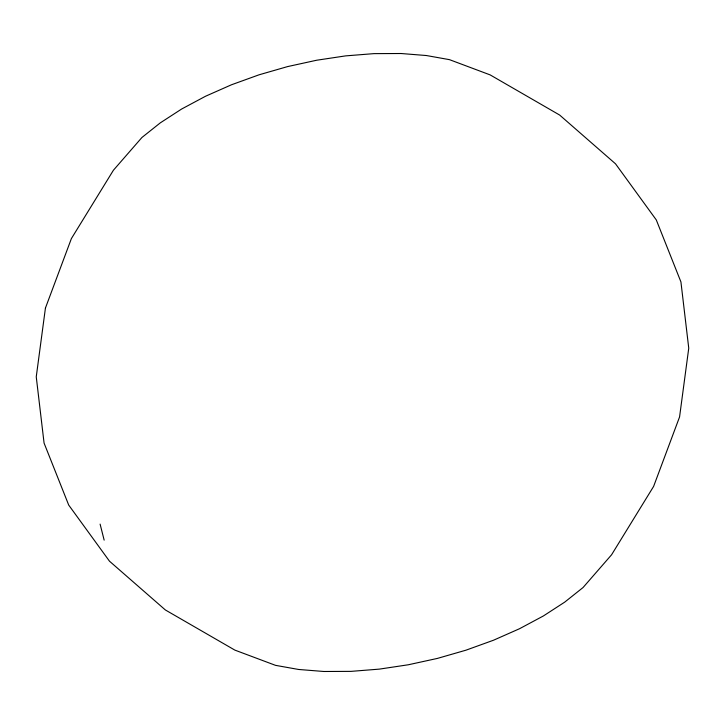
<?xml version="1.0" encoding="UTF-8"?>
<svg xmlns="http://www.w3.org/2000/svg" width="725" height="725" viewBox="0 0 725 725"><rect width="100%" height="100%" fill="white"/><g stroke="black" fill="none" stroke-linecap="round" stroke-linejoin="round"><path stroke-width="1.09" d="M100.104 524.112L104.155 540.134M45.43 308.071L36.25 376.828L44.071 443.075L68.703 505.062L109.484 561.186L165.354 609.952L234.855 650.107L275.509 665.342L298.591 669.465L323.93 671.486L351.027 671.368L379.338 669.121L408.311 664.771L437.374 658.418L465.976 650.18L493.526 640.22L519.499 628.738L543.388 615.96L564.712 602.131L583.063 587.522L611.574 554.779L653.615 486.412L679.57 416.929L688.75 348.172L680.929 281.925L656.297 219.938L615.516 163.814L559.646 115.048L490.145 74.892L449.491 59.658L426.409 55.535L401.07 53.514L373.973 53.632L345.662 55.879L316.689 60.229L287.626 66.582L259.024 74.82L231.474 84.78L205.501 96.262L181.613 109.04L160.288 122.869L141.937 137.478L113.426 170.221L71.385 238.588L45.43 308.071"/></g></svg>
